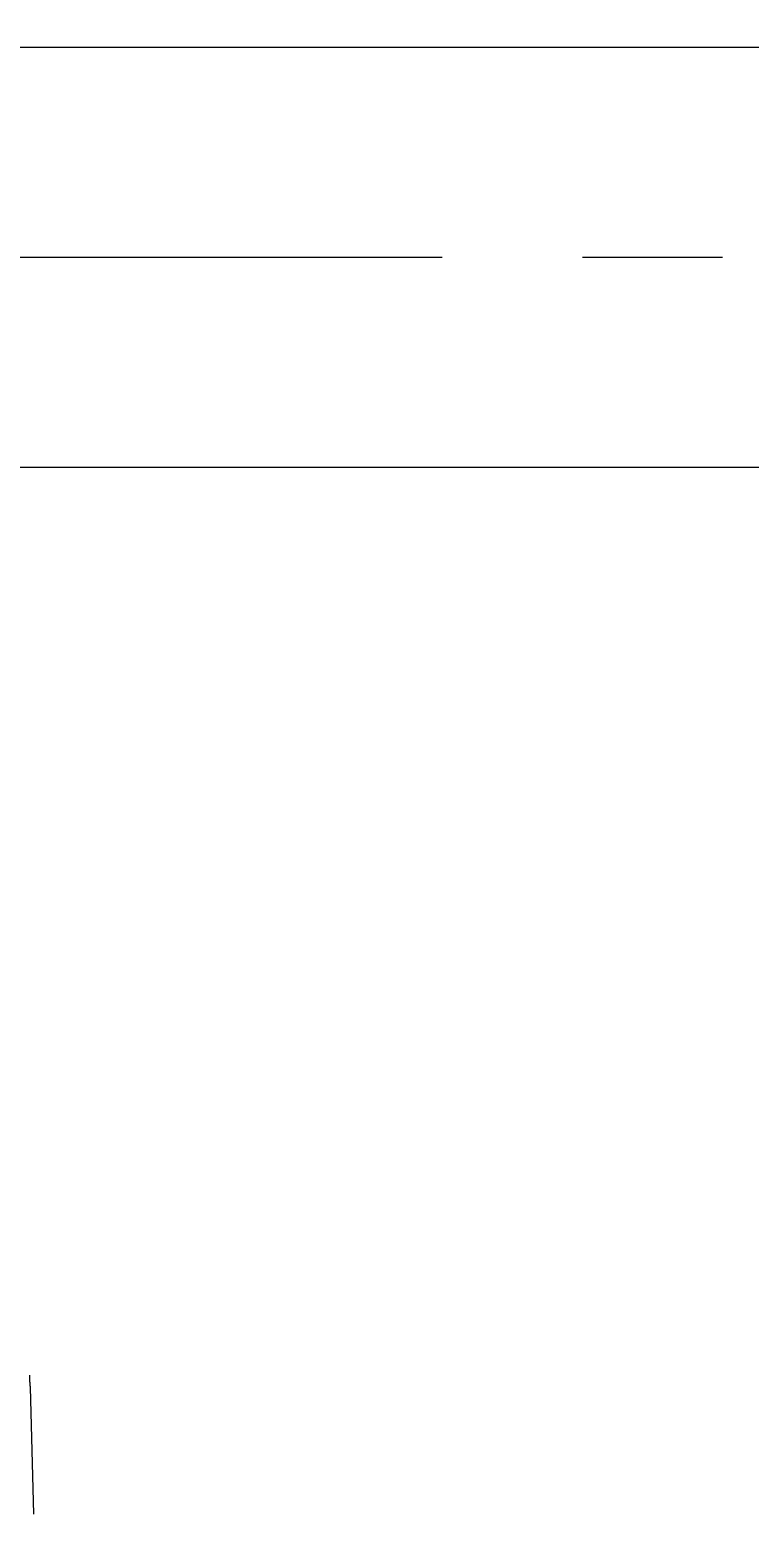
# Model space of a CAD drawing. Extents: x 3274 to 6433, y 0 to 2315.
# Drawn here: x 4981.8 to 5014.4, y 1413.2 to 1480.4 of the extents above; entities that cross this region are included whole.
import ezdxf

# ---------------------------------------------------------------- set-up
doc = ezdxf.new("R2010")
doc.units = 0
doc.header["$LTSCALE"] = 4
doc.header["$MEASUREMENT"] = 0
doc.header["$PDMODE"] = 3
doc.header["$PDSIZE"] = -10
doc.linetypes.add('CENTER2', pattern=[28.575, 19.05, -3.175, 3.175, -3.175])
doc.layers.get('0').update_dxf_attribs({"linetype": 'CONTINUOUS'})
doc.layers.get('DEFPOINTS').update_dxf_attribs({"linetype": 'CONTINUOUS'})
doc.layers.add('1', color=7, linetype='CONTINUOUS', true_color=0xffffff)
doc.layers.add('Cneter', color=1, linetype='CENTER2', lineweight=13)
doc.styles.add('Daelim Dimension', font='NanumGothic.ttf')
doc.dimstyles.new('DEFAULT', dxfattribs={"dimscale": 2, "dimtxt": 2, "dimasz": 2, "dimexe": 0, "dimexo": 2, "dimgap": 1, "dimtad": 1, "dimdec": 1, "dimzin": 9, "dimdsep": 46, "dimtxsty": 'Daelim Dimension', "dimcen": 0.5, "dimclrd": 252, "dimclre": 252, "dimclrt": 3, "dimadec": 1, "dimazin": 0, "dimtfac": 1, "dimtdec": 1, "dimtix": 1, "dimtmove": 0, "dimatfit": 3, "dimfxl": 1, "dimtolj": 1, "dimtzin": 1, "dimlwd": 9, "dimlwe": 9, "dimarcsym": 0})

# ---------------------------------------------------------------- blocks, each defined once
blk = doc.blocks.new('*D5')
at = {"color": 5, "lineweight": 9, "ltscale": 0.5, "transparency": 16777216}
for p, q in [((4962.354, 1474.139), (4962.354, 1532.166)), ((5347.354, 1434.139), (5347.354, 1532.166)), ((5339.354, 1530.166), (4970.354, 1530.166))]:
    blk.add_line(p, q, dxfattribs=at)
at = {"color": 5, "ltscale": 0.5, "transparency": 16777216}
for points in [[(4970.354, 1531.499), (4970.354, 1528.833), (4962.354, 1530.166)], [(5339.354, 1531.499), (5339.354, 1528.833), (5347.354, 1530.166)]]:
    blk.add_solid(points, dxfattribs=at)
at = {"layer": 'DEFPOINTS', "color": 0, "ltscale": 0.5, "transparency": 16777216}
for p in [(4962.354, 1530.166), (4962.354, 1470.139), (5347.354, 1430.139)]:
    blk.add_point(p, dxfattribs=at)
at = {"color": 7, "ltscale": 0.5, "transparency": 16777216, "insert": (5154.854, 1543.067), "char_height": 20, "attachment_point": 5, "style": 'Daelim Dimension'}
blk.add_mtext('\\A1;385', dxfattribs=at)

msp = doc.modelspace()

# ---------------------------------------------------------------- linework, layer by layer
at = {"layer": '1', "color": 7, "linetype": 'Continuous', "lineweight": 18}
for p, q in [((4947.354, 1479.639), (5307.354, 1479.639)), ((4969.355, 1460.639), (5307.354, 1460.639)), ((4981.954, 1413.239), (4981.803, 1418.998))]:
    msp.add_line(p, q, dxfattribs=at)
msp.add_open_spline([(4981.803, 1418.998), (4981.803, 1418.998), (4981.803, 1418.998), (4981.802, 1419.004), (4981.798, 1419.033), (4981.793, 1419.083), (4981.788, 1419.141), (4981.785, 1419.196), (4981.782, 1419.237), (4981.779, 1419.283), (4981.777, 1419.321), (4981.776, 1419.351), (4981.775, 1419.37), (4981.774, 1419.389), (4981.774, 1419.409), (4981.773, 1419.429), (4981.772, 1419.449), (4981.771, 1419.469), (4981.771, 1419.489), (4981.77, 1419.51), (4981.77, 1419.524), (4981.77, 1419.531)], degree=3, knots=[0, 0, 0, 0, 0.006399, 0.195154, 0.358328, 0.493764, 0.615624, 0.667875, 0.718581, 0.768397, 0.818016, 0.836558, 0.85492, 0.873142, 0.89126, 0.909314, 0.927343, 0.945387, 0.963485, 0.981677, 1, 1, 1, 1], dxfattribs=at)
at = {"layer": 'Cneter', "lineweight": 5, "ltscale": 0.5}
msp.add_line((4962.354, 1470.139), (5307.354, 1470.139), dxfattribs=at)

# ---------------------------------------------------------------- dimensions: what is measured, and where the dimension line sits
at = {"color": 5, "ltscale": 0.5}
dim = msp.add_linear_dim(base=(4962.354, 1530.166), p1=(5347.354, 1430.139), p2=(4962.354, 1470.139), dimstyle='DEFAULT', override={"dimtxt": 10, "dimasz": 4, "dimexe": 1, "dimdec": 0, "dimclrd": 5, "dimclre": 5, "dimclrt": 7}, dxfattribs=at)
dim.commit()
dim.dimension.update_dxf_attribs({"geometry": '*D5', "text_midpoint": (5154.854, 1543.067)})

doc.saveas('drawing.dxf')
